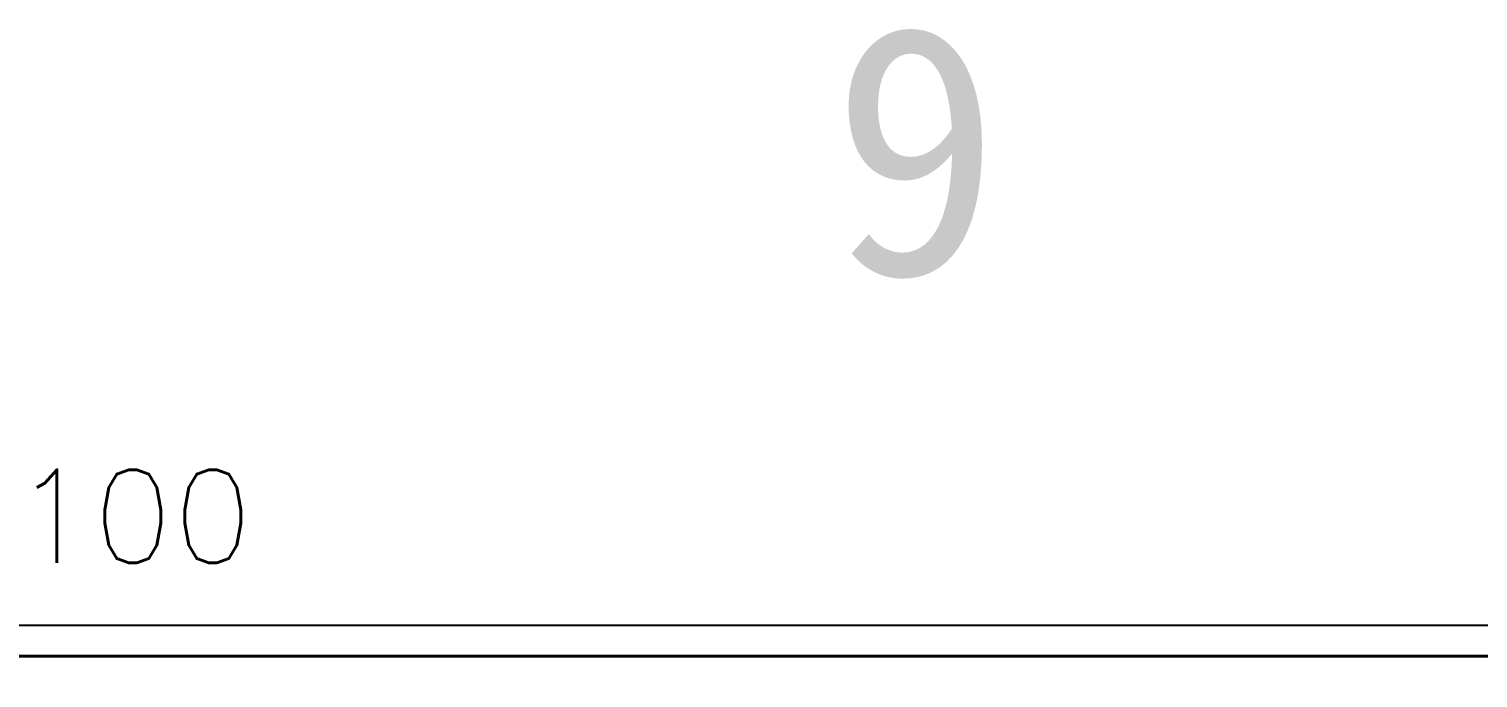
# Model space of a CAD drawing. Extents: x -3102990 to -851544, y -5293060 to -2540151.
# Drawn here: x -1878252 to -1831631, y -2632604 to -2611723 of the extents above; entities that cross this region are included whole.
import ezdxf

# ---------------------------------------------------------------- set-up
doc = ezdxf.new("R2010")
doc.units = 0
doc.header["$LTSCALE"] = 1000
doc.layers.get('0').update_dxf_attribs({"linetype": 'CONTINUOUS'})
doc.layers.add('PUB_TITLE', color=4, linetype='CONTINUOUS')
doc.layers.add('yichutu', color=7, linetype='CONTINUOUS', true_color=0xffffff, plot=False)
doc.styles.add('HZTXT', font='txt.shx', dxfattribs={"width": 0.7, "height": 300, "bigfont": 'hztxt.shx'})
doc.styles.add('STYLE1', font='simhei.ttf', dxfattribs={"width": 0.8})

# ---------------------------------------------------------------- blocks, each defined once
blk = doc.blocks.new('A$C16496DF1')
at = {"layer": 'PUB_TITLE'}
blk.add_lwpolyline([(0, 0), (0, 42000), (104100, 42000), (104100, 0)], close=True, dxfattribs=at)
at = {"layer": 'PUB_TITLE', "const_width": 100}
blk.add_lwpolyline([(103100, 1000), (103100, 41000), (713, 41000), (713, 1000), (103100, 1000)], dxfattribs=at)
blk = doc.blocks.new('yct-1041-420-104100-42000-100-2006.0')
at = {"layer": 'yichutu', "color": 7, "true_color": 0xffffff}
blk.add_lwpolyline([(0, 0), (0, 42000), (104100, 42000), (104100, 0)], close=True, dxfattribs=at)
at = {"layer": 'yichutu', "color": 7, "true_color": 0xffffff, "style": 'HZTXT'}
blk.add_text('A2+3/4 1:100', height=3000, dxfattribs=at).set_placement((0, 44000))

msp = doc.modelspace()

# ---------------------------------------------------------------- block references
at = {"ltscale": 1.5}
msp.add_blockref('A$C16496DF1', (-1901499.9, -2672902.4), dxfattribs=at)
at = {"layer": 'yichutu'}
msp.add_blockref('yct-1041-420-104100-42000-100-2006.0', (-1901499.9, -2672902.4), dxfattribs=at)

# ---------------------------------------------------------------- texts
at = {"color": 3, "style": 'STYLE1'}
msp.add_text('9', height=8000, dxfattribs=at).set_placement((-1852435.98, -2619625.18))

doc.saveas('drawing.dxf')
